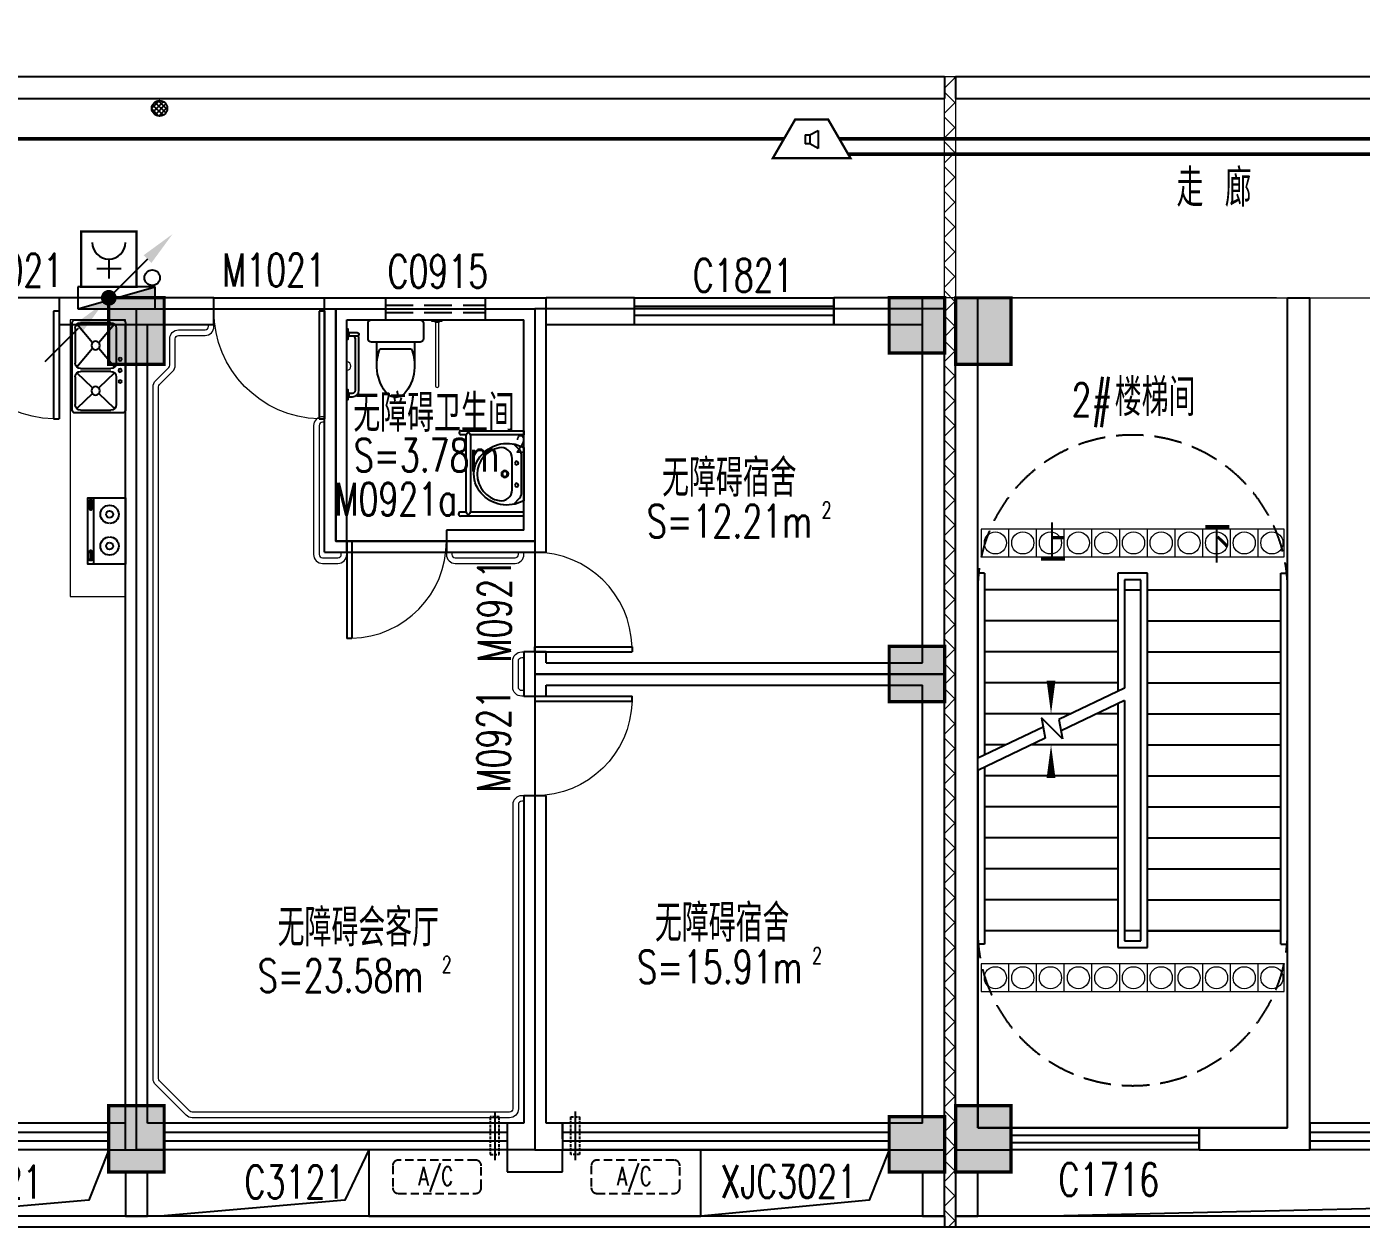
# Model space of a CAD drawing. Extents: x -9422388 to 15610651, y -1992469 to 953794.
# Drawn here: x -2736151 to -2724093, y -443348 to -432498 of the extents above; entities that cross this region are included whole.
import ezdxf
from ezdxf.enums import TextEntityAlignment as Align

# ---------------------------------------------------------------- set-up
doc = ezdxf.new("R2010")
doc.units = 0
doc.header["$LTSCALE"] = 1000
for name, pattern in [('( Hidden )', [0.375, 0.25, -0.125]), ('ACAD_ISO04W100', [30, 24, -3, 0, -3]), ('DASH', [0.35, 0.25, -0.1])]:
    doc.linetypes.add(name, pattern=pattern)
for name, color, linetype in [('0-厨卫家具', 253, 'Continuous'), ('A-ELEV-LIN-0.3', 30, 'Continuous'), ('A-ELEV-LIN-0.4', 40, 'Continuous'), ('A-FLOR-HVAC', 4, 'Continuous'), ('A-FLOR-OTHER1-ON', 253, 'Continuous'), ('A-FLOR-OTHER2-ON', 83, 'Continuous'), ('A-SECT-DOOR', 141, 'Continuous'), ('C-KZ', 2, 'Continuous'), ('C-Z-HATCH', 253, 'Continuous'), ('COLUMN', 9, 'Continuous'), ('DIM_SYMB', 3, 'Continuous'), ('EQUIP-消防', 3, 'Continuous'), ('EQUIP_消火栓', 7, 'Continuous'), ('LWIRE', 4, 'Continuous'), ('PUB_TEXT', 7, 'Continuous'), ('STAIR', 2, 'Continuous'), ('WALL', 9, 'Continuous'), ('WALL-PARAPET', 6, 'Continuous'), ('WINDOW', 4, 'Continuous'), ('WINDOW_TEXT', 7, 'Continuous'), ('WIRE-消防广播', 4, 'TG_BC'), ('厨具', 4, 'Continuous'), ('洁具', 253, 'Continuous')]:
    doc.layers.add(name, color=color, linetype=linetype)
doc.layers.add('0-面积', color=2, linetype='Continuous', plot=False)
doc.layers.add('建筑底图', color=8, linetype='Continuous', lineweight=5)
doc.styles.add('_TCH_DIM', font='SIMPLEX', dxfattribs={"bigfont": 'GBCBIG'})
doc.styles.add('_TCH_WINDOW', font='SIMPLEX', dxfattribs={"height": 3.5, "bigfont": 'GBCBIG'})
doc.styles.get("Standard").update_dxf_attribs({"font": 'gbenor.shx', "bigfont": 'gbcbig.shx'})
doc.styles.add('TG_LINETYPE', font='SIMPLEX', dxfattribs={"width": 0.8, "height": 3.5, "bigfont": 'HZTXT'})
doc.linetypes.add('TG_BC', pattern='A,2,-0.85,["BC",TG_LINETYPE,S=0.1,R=0,X=-0.65,Y=-0.15],0', length=2.85)

# ---------------------------------------------------------------- blocks, each defined once
blk = doc.blocks.new('$plan$00002777')
at = {"layer": '厨具', "color": 0}
for p, q in [((-300, -284), (300, -284)), ((-267, -307), (-267, -318)), ((-257, -316), (-257, -333)), ((-192, -316), (-257, -316)), ((-257, -333), (-192, -333)), ((-192, -333), (-192, -316)), ((-176, -308), (-176, -318)), ((192, -308), (192, -318)), ((208, -316), (273, -316)), ((208, -333), (208, -316)), ((273, -333), (208, -333)), ((273, -316), (273, -333)), ((284, -307), (284, -318))]:
    blk.add_line(p, q, dxfattribs=at)
blk.add_lwpolyline([(300, 0), (-300, 0), (-300, -340), (300, -340)], close=True, dxfattribs=at)
for points in [[(-176, -308, 0.259034), (-178, -304, 0.076276), (-189, -299, 0.036515), (-203, -297, 0.026615), (-221, -296, 0.026615), (-240, -297, 0.036515), (-254, -299, 0.076276), (-265, -304, 0.259034), (-267, -308, 0.078462), (-267, -309, 0.056762)], [(-176, -318, 0.259034), (-178, -315, 0.076276), (-189, -310, 0.036515), (-203, -307, 0.026615), (-221, -306, 0.026615), (-240, -307, 0.036515), (-254, -310, 0.076276), (-265, -315, 0.259034), (-267, -318, 0.259034), (-265, -322, 0.056762), (-257, -326, 0.036515)], [(-192, -327, 0.008736), (-189, -327, 0.076276), (-178, -322, 0.259034), (-176, -318, 0.259034)], [(192, -308, -0.259034), (194, -304, -0.076276), (205, -299, -0.036515), (219, -297, -0.026615), (238, -296, -0.026615), (257, -297, -0.036515), (270, -299, -0.076276), (282, -304, -0.259034), (284, -308, -0.078462), (283, -309, -0.056762)], [(192, -318, -0.259034), (194, -315, -0.076276), (205, -310, -0.036515), (219, -307, -0.026615), (238, -306, -0.026615), (257, -307, -0.036515), (270, -310, -0.076276), (282, -315, -0.259034), (284, -318, -0.259034), (282, -322, -0.056762), (273, -326, -0.036515)], [(208, -327, -0.008736), (205, -327, -0.076276), (194, -322, -0.259034), (192, -318, -0.259034)]]:
    blk.add_lwpolyline(points, format="xyb", dxfattribs=at)
for centre, radius, start, end in [((-135, -143), 82.5, 0.964, 0), ((-135, -143), 31.6, 0.6532, 0), ((151, -143), 82.5, 180, 179.036), ((151, -143), 31.6, 180, 179.3468)]:
    blk.add_arc(centre, radius, start, end, dxfattribs=at)
blk = doc.blocks.new('$plan$00002763')
at = {"layer": '洁具', "color": 0}
for p, q in [((-381, -98), (-246, -241)), ((-345, -82), (-95, -82)), ((-59, -98), (-194, -241)), ((-6, -98), (161, -241)), ((30, -82), (345, -82)), ((381, -98), (214, -241)), ((-395, -405), (-395, -132)), ((-45, -132), (-45, -405)), ((-20, -405), (-20, -132)), ((395, -132), (395, -405)), ((-246, -297), (-381, -440)), ((-194, -297), (-59, -440)), ((161, -297), (-6, -440)), ((214, -297), (381, -440)), ((-95, -455), (-345, -455)), ((345, -455), (30, -455))]:
    blk.add_line(p, q, dxfattribs=at)
blk.add_lwpolyline([(-420, -25), (-420, -455, 0.200464), (-413, -473, 0.197353), (-395, -480), (395, -480, 0.19737), (413, -473, 0.200447), (420, -455), (420, -25, 0.200464), (413, -7, 0.197353), (395, 0), (-395, 0, 0.19737), (-413, -7, 0.200447), (-420, -25)], format="xyb", close=True, dxfattribs=at)
for centre, major_axis, start_param, end_param in [((-345, -132), (-50, 0), -1.570796, 0), ((-136, -48), (-14.2, 0), 3.141593, 9.424778), ((-95, -132), (-50, 0), 3.141593, 4.712389), ((-36, -48), (-15.1, 0), 3.141593, 9.424778), ((30, -132), (-50, 0), -1.570796, 0), ((64, -48), (-14.2, 0), 3.141593, 9.424778), ((345, -132), (-50, 0), 3.141593, 4.712389), ((-220, -269), (-38.6, 0), 3.141593, 9.424778), ((188, -269), (-38.6, 0), 3.141593, 9.424778), ((-345, -405), (50, 0), 3.141593, 4.712389), ((-95, -405), (50, 0), 4.712389, 6.283185), ((30, -405), (50, 0), 3.141593, 4.712389), ((345, -405), (50, 0), 4.712389, 6.283185)]:
    blk.add_ellipse(centre, major_axis=major_axis, ratio=0.9938, start_param=start_param, end_param=end_param, dxfattribs=at)
blk = doc.blocks.new('KTWJ1')
at = {"layer": 'A-FLOR-HVAC', "color": 0, "linetype": '( Hidden )', "ltscale": 0.3}
blk.add_lwpolyline([(152982, -14209, 0.414214), (153032, -14259), (153732, -14259, 0.414214), (153782, -14209), (153782, -14009, 0.414214), (153732, -13959), (153032, -13959, 0.414214), (152982, -14009)], format="xyb", close=True, dxfattribs=at)
at = {"layer": 'A-FLOR-HVAC', "color": 0, "style": '_TCH_WINDOW', "width": 0.705882}
blk.add_text('A/C', height=170, dxfattribs=at).set_placement((153214, -14188))
blk = doc.blocks.new('KTB')
at = {"layer": 'A-SECT-DOOR', "color": 0}
blk.add_lwpolyline([(1040319, -403775), (1039069, -403775), (1039069, -404375), (1042069, -404375), (1042069, -403775), (1040819, -403775)], dxfattribs=at)
at = {"layer": 'A-FLOR-HVAC', "color": 8}
for p in [(886302, -389909), (888096, -389909)]:
    blk.add_blockref('KTWJ1', p, dxfattribs=at)
blk = doc.blocks.new('宿舍楼柱网1')
at = {"layer": 'C-Z-HATCH'}
h = blk.add_hatch(color=0, dxfattribs=at)
h.dxf.hatch_style = 1
h.paths.add_polyline_path([(631658, 145126), (632158, 145126), (632158, 144526), (631658, 144526)])
h = blk.add_hatch(color=0, dxfattribs=at)
h.dxf.hatch_style = 1
h.paths.add_polyline_path([(631658, 137826), (632158, 137826), (632158, 137226), (631658, 137226)])
at = {"layer": 'C-KZ', "color": 0, "const_width": 30}
for points in [[(631658, 145126), (632158, 145126), (632158, 144526), (631658, 144526)], [(631658, 137826), (632158, 137826), (632158, 137226), (631658, 137226)]]:
    blk.add_lwpolyline(points, close=True, dxfattribs=at)
blk = doc.blocks.new('_E6')
at = {"color": 0}
for points in [[(-240, 0), (-270, -79, 0.356844), (-103, -430, 0.224698), (111, -425, 0.348046), (270, -79), (240, 0)], [(-239, -224, -0.469287), (-141, -105), (141, -105, -0.469287), (239, -224, -0.830802)]]:
    blk.add_lwpolyline(points, format="xyb", close=True, dxfattribs=at)
blk.add_lwpolyline([(-271, -91), (-213, -36, -0.190674), (-179, -23), (181, -23, -0.200906), (217, -37), (274, -95)], format="xyb", dxfattribs=at)
for centre, radius in [((-99, -65), 16.3), ((101, -65), 16.3), ((2, -172), 31.6), ((2, -172), 23)]:
    blk.add_circle(centre, radius, dxfattribs=at)
at = {"color": 0, "width": 0.8, "flags": 9}
for tag in ['XSIZE', 'YSIZE']:
    blk.add_attdef(tag, (0, 0), '', height=0.5, dxfattribs=at)
blk = doc.blocks.new('A$C53926EF1')
at = {"layer": '0-厨卫家具', "color": 0, "linetype": 'ByBlock'}
for p, q in [((439, 110), (439, 390)), ((499, 420), (499, 80))]:
    blk.add_line(p, q, dxfattribs=at)
blk.add_lwpolyline([(49, 342, 0.537872), (49, 158, 0.149947), (269, 80), (499, 80), (499, 30, 0.414214), (529, 0), (669, 0, 0.414214), (699, 30), (699, 470, 0.414214), (669, 500), (529, 500, 0.414214), (499, 470), (499, 420), (269, 420, 0.149947)], format="xyb", close=True, dxfattribs=at)
for centre, start, end in [((286, 23), 67.4505, 91.4725), ((286, 477), 268.6339, 292.5495)]:
    blk.add_arc(centre, 398, start, end, dxfattribs=at)
blk = doc.blocks.new('$plan$00001624')
at = {"color": 0}
for p, q in [((646, -13), (661, -28)), ((701, -28), (716, -13))]:
    blk.add_line(p, q, dxfattribs=at)
for points in [[(60, 0), (60, -13), (-60, -13), (-60, 0)], [(744, 0), (744, -13), (624, -13), (624, 0)]]:
    blk.add_lwpolyline(points, close=True, dxfattribs=at)
blk.add_lwpolyline([(-38, -13), (-23, -28), (17, -28), (33, -13)], dxfattribs=at)
for points in [[(-23, -28), (-23, -66, 0.414213), (49, -137), (632, -137, 0.119966), (665, -129)], [(17, -28), (17, -66, 0.414211), (49, -97), (632, -97, 0.298815), (661, -78)]]:
    blk.add_lwpolyline(points, format="xyb", dxfattribs=at)
blk.add_lwpolyline([(681, -137), (681, -137, -0.414214), (661, -117), (661, -28), (701, -28), (701, -117, -0.414214)], format="xyb", close=True, dxfattribs=at)
blk = doc.blocks.new('A$C0CF77FE4')
at = {"layer": 'A-FLOR-OTHER2-ON', "color": 0, "linetype": 'ACAD_ISO04W100', "ltscale": 5}
blk.add_line((40, 440), (40, 0), dxfattribs=at)
at = {"layer": 'A-FLOR-OTHER2-ON', "color": 0, "linetype": 'DASH', "ltscale": 0.1}
blk.add_lwpolyline([(0, 390), (80, 390), (80, 50), (0, 50)], close=True, dxfattribs=at)
blk = doc.blocks.new('$DorLib2D$00000001')
at = {"color": 0}
for p, q in [((0.45, 0.975), (0.5, 0.975)), ((0.45, 0), (0.45, 0.975)), ((0.5, 0), (0.5, 0.975)), ((0.5, 0), (0.45, 0))]:
    blk.add_line(p, q, dxfattribs=at)
at = {"color": 0, "lineweight": 13}
blk.add_arc((0.475, 0), 0.975, 91.4693, 180, dxfattribs=at)
blk = doc.blocks.new('$TCHSYS$WIN2D')
at = {"color": 0}
for p, q in [((-0.5, 0.5), (0.5, 0.5)), ((-0.5, 0.5), (-0.5, -0.5)), ((0.5, 0.5), (0.5, -0.5)), ((0.5, 0.1667), (-0.5, 0.1667)), ((0.5, -0.1667), (-0.5, -0.1667)), ((-0.5, -0.5), (0.5, -0.5))]:
    blk.add_line(p, q, dxfattribs=at)
blk = doc.blocks.new('$WINLIB2D$00000001')
at = {"color": 0}
for points in [[(-0.5, 0.5), (-0.5, -0.5)], [(-0.5, 0.5), (0.5, 0.5)], [(0.5, -0.5), (0.5, 0.5)], [(0.5, 0.1667), (-0.5, 0.1667)], [(0.5, -0.1667), (-0.5, -0.1667)], [(-0.5, -0.5), (0.5, -0.5)]]:
    blk.add_lwpolyline(points, dxfattribs=at)
blk = doc.blocks.new('3333')
h = blk.add_hatch()
h.set_pattern_fill('ANSI37', color=8, scale=100)
h.set_pattern_definition([(45, (1177636.5, 0), (-112.2532, 112.2532), []), (135, (1177636.5, 0), (-112.2532, -112.2532), [])])
h.paths.add_polyline_path([(1799130.2, -394074.7), (1799230.2, -394074.7), (1799230.2, -404474.7), (1799130.2, -404474.7)])
at = {"layer": 'A-ELEV-LIN-0.4'}
h = blk.add_hatch(dxfattribs=at)
h.set_pattern_fill('ANSI37', color=8, scale=20)
h.set_pattern_definition([(45, (737730.902, -10358), (-22.4506403, 22.4506403), []), (135, (737730.902, -10358), (-22.4506403, -22.4506403), [])])
edge = h.paths.add_edge_path()
edge.add_arc((1792038.4, -394362.6), 70, 0, 360)
at = {"layer": 'C-Z-HATCH'}
h = blk.add_hatch(color=8, dxfattribs=at)
h.dxf.hatch_style = 1
h.paths.add_polyline_path([(1791580.2, -396074.7), (1792080.2, -396074.7), (1792080.2, -396674.7), (1791580.2, -396674.7)])
h = blk.add_hatch(color=8, dxfattribs=at)
h.dxf.hatch_style = 1
h.paths.add_polyline_path([(1798630.2, -396074.7), (1799130.2, -396074.7), (1799130.2, -396574.7), (1798630.2, -396574.7)])
h = blk.add_hatch(color=8, dxfattribs=at)
h.dxf.hatch_style = 1
h.paths.add_polyline_path([(1798630.2, -399224.7), (1799130.2, -399224.7), (1799130.2, -399724.7), (1798630.2, -399724.7)])
h = blk.add_hatch(color=8, dxfattribs=at)
h.dxf.hatch_style = 1
h.paths.add_polyline_path([(1791580.2, -403374.7), (1792080.2, -403374.7), (1792080.2, -403974.7), (1791580.2, -403974.7)])
h = blk.add_hatch(color=8, dxfattribs=at)
h.dxf.hatch_style = 1
h.paths.add_polyline_path([(1798630.2, -403474.7), (1799130.2, -403474.7), (1799130.2, -403974.7), (1798630.2, -403974.7)])
at = {"color": 8}
for p, q in [((1794530.5, -396297), (1794518.4, -396285)), ((1794574.5, -396285), (1794562.5, -396297))]:
    blk.add_line(p, q, dxfattribs=at)
for points in [[(1799130.2, -394074.7), (1799230.2, -394074.7), (1799230.2, -404474.7), (1799130.2, -404474.7)], [(1791730.2, -396274.7), (1791230.2, -396274.7), (1791230.2, -398774.7), (1791730.2, -398774.7)], [(1794496.4, -396274.7), (1794496.4, -396285), (1794592.4, -396285), (1794592.4, -396274.7)]]:
    blk.add_lwpolyline(points, close=True, dxfattribs=at)
for points in [[(1802130.2, -396074.7), (1776730.2, -396074.7)], [(1799230.2, -396074.7), (1804830.2, -396074.7)]]:
    blk.add_lwpolyline(points, dxfattribs=at)
for points in [[(1795330.2, -400624.7), (1795310.2, -400624.7, 0.4142136), (1795280.2, -400654.7), (1795280.2, -403404.7, -0.4142136), (1795200.2, -403484.7), (1792334, -403484.7, -0.1989124), (1792277.5, -403461.3), (1792003.6, -403187.5, -0.1989124), (1791980.2, -403130.9), (1791980.2, -396878.6, -0.1989124), (1792003.6, -396822), (1792121.4, -396704.2, 0.1989124), (1792130.2, -396683), (1792130.2, -396444.7, -0.4142136), (1792210.2, -396364.7), (1792450.2, -396364.7, 0.4142136), (1792480.2, -396334.7), (1792480.2, -396314.7)], [(1795330.2, -400574.7), (1795310.2, -400574.7, 0.4142136), (1795230.2, -400654.7), (1795230.2, -403404.7, -0.4142136), (1795200.2, -403434.7), (1792334, -403434.7, -0.1989124), (1792312.8, -403426), (1792039, -403152.1, -0.1989124), (1792030.2, -403130.9), (1792030.2, -396878.6, -0.1989124), (1792039, -396857.4), (1792156.8, -396739.6, 0.1989124), (1792180.2, -396683), (1792180.2, -396444.7, -0.4142136), (1792210.2, -396414.7), (1792450.2, -396414.7, 0.4142136), (1792530.2, -396334.7), (1792530.2, -396314.7)], [(1793530.2, -397149.7), (1793510.2, -397149.7, 0.4142136), (1793430.2, -397229.7), (1793430.2, -398394.7, 0.4142136), (1793510.2, -398474.7), (1793650.2, -398474.7, 0.4142136), (1793730.2, -398394.7), (1793730.2, -398374.7)], [(1793530.2, -397199.7), (1793510.2, -397199.7, 0.4142136), (1793480.2, -397229.7), (1793480.2, -398394.7, 0.4142136), (1793510.2, -398424.7), (1793650.2, -398424.7, 0.4142136), (1793680.2, -398394.7), (1793680.2, -398374.7)], [(1794630.2, -398374.7), (1794630.2, -398394.7, 0.4142136), (1794710.2, -398474.7), (1795250.2, -398474.7, 0.4142136), (1795330.2, -398394.7), (1795330.2, -398374.7)], [(1794680.2, -398374.7), (1794680.2, -398394.7, 0.4142136), (1794710.2, -398424.7), (1795250.2, -398424.7, 0.4142136), (1795280.2, -398394.7), (1795280.2, -398374.7)], [(1795330.2, -399674.7), (1795310.2, -399674.7, -0.4142136), (1795230.2, -399594.7), (1795230.2, -399354.7, -0.4142136), (1795310.2, -399274.7), (1795330.2, -399274.7)], [(1795330.2, -399624.7), (1795310.2, -399624.7, -0.4142136), (1795280.2, -399594.7), (1795280.2, -399354.7, -0.4142136), (1795310.2, -399324.7), (1795330.2, -399324.7)]]:
    blk.add_lwpolyline(points, format="xyb", dxfattribs=at)
blk.add_lwpolyline([(1794546.5, -396884.6), (1794546.5, -396884.6, 0.414214), (1794562.5, -396868.6), (1794562.5, -396297), (1794530.5, -396297), (1794530.5, -396868.6, 0.414214)], format="xyb", close=True, dxfattribs=at)
at = {"color": 8, "linetype": 'Continuous', "flags": 128}
for points in [[(1802197.7, -398414.7), (1802197.7, -398164.7), (1799462.7, -398164.7), (1799462.7, -398414.7)], [(1802197.7, -402344.7), (1802197.7, -402094.7), (1799462.7, -402094.7), (1799462.7, -402344.7)]]:
    blk.add_lwpolyline(points, close=True, dxfattribs=at)
for points in [[(1799712.7, -398414.7), (1799712.7, -398164.7)], [(1799962.7, -398414.7), (1799962.7, -398164.7)], [(1800212.7, -398414.7), (1800212.7, -398164.7)], [(1800462.7, -398414.7), (1800462.7, -398164.7)], [(1800712.7, -398414.7), (1800712.7, -398164.7)], [(1800962.7, -398414.7), (1800962.7, -398164.7)], [(1801212.7, -398414.7), (1801212.7, -398164.7)], [(1801462.7, -398414.7), (1801462.7, -398164.7)], [(1801712.7, -398414.7), (1801712.7, -398164.7)], [(1801962.7, -398414.7), (1801962.7, -398164.7)], [(1799712.7, -402344.7), (1799712.7, -402094.7)], [(1799962.7, -402344.7), (1799962.7, -402094.7)], [(1800212.7, -402344.7), (1800212.7, -402094.7)], [(1800462.7, -402344.7), (1800462.7, -402094.7)], [(1800712.7, -402344.7), (1800712.7, -402094.7)], [(1800962.7, -402344.7), (1800962.7, -402094.7)], [(1801212.7, -402344.7), (1801212.7, -402094.7)], [(1801462.7, -402344.7), (1801462.7, -402094.7)], [(1801712.7, -402344.7), (1801712.7, -402094.7)], [(1801962.7, -402344.7), (1801962.7, -402094.7)]]:
    blk.add_lwpolyline(points, dxfattribs=at)
at = {"color": 8, "linetype": 'Continuous'}
for centre in [(1799590.2, -398289.7), (1799837.7, -398289.7), (1800087.7, -398289.7), (1800340.2, -398289.7), (1800587.7, -398289.7), (1800837.7, -398289.7), (1801087.7, -398289.7), (1801340.2, -398289.7), (1801587.7, -398289.7), (1801837.7, -398289.7), (1802087.7, -398289.7), (1799590.2, -402219.7), (1799837.7, -402219.7), (1800087.7, -402219.7), (1800340.2, -402219.7), (1800587.7, -402219.7), (1800837.7, -402219.7), (1801087.7, -402219.7), (1801340.2, -402219.7), (1801587.7, -402219.7), (1801837.7, -402219.7), (1802087.7, -402219.7)]:
    blk.add_circle(centre, 100, dxfattribs=at)
blk.add_arc((1793730.2, -396692.1), 37.7, 270, 90, dxfattribs=at)
at = {"layer": '0-厨卫家具', "color": 8, "linetype": 'ByBlock'}
for p, q in [((1794808.7, -398010.8), (1794756.6, -398010.8)), ((1795330.2, -398010.8), (1794846.8, -398010.8)), ((1795330.2, -398046.8), (1794756.6, -398046.8))]:
    blk.add_line(p, q, dxfattribs=at)
at = {"layer": '0-厨卫家具', "color": 8, "linetype": 'ByBlock', "elevation": 0}
for points in [[(1794764.2, -397275.6), (1795330.2, -397275.6), (1795330.2, -397313.7), (1794846.8, -397313.7)], [(1794808.7, -397313.7), (1794764.2, -397313.7)], [(1794808.7, -397331.5), (1794808.7, -397313.7)]]:
    blk.add_lwpolyline(points, dxfattribs=at)
at = {"layer": '0-厨卫家具', "color": 8, "linetype": 'ByBlock'}
for points in [[(1794808.7, -398010.9), (1794808.7, -397331.5)], [(1794846.8, -397313.7), (1794846.8, -398010.8)]]:
    blk.add_lwpolyline(points, dxfattribs=at)
for centre, radius, start, end in [((1794764.2, -397294.6, 0), 19, 90.00002, 270.00002), ((1794827.8, -397313.7, 0), 19, 0.00002, 180.00002), ((1794756.6, -398028.8), 18, 90.00002, 270.00002), ((1794827.8, -398010.8), 19, 179.99998, 359.99998)]:
    blk.add_arc(centre, radius, start, end, dxfattribs=at)
at = {"layer": '0-面积', "color": 8}
for points in [[(1795430.2, -398274.7), (1795430.2, -398824.7), (1795430.2, -403774.7), (1791830.2, -403774.7), (1791830.2, -396174.7), (1793630.2, -396174.7), (1793630.2, -398274.7)], [(1793630.2, -396174.7), (1795430.2, -396174.7), (1795430.2, -398274.7), (1793630.2, -398274.7)], [(1795430.2, -399474.7), (1799130.2, -399474.7), (1799130.2, -396174.7), (1795430.2, -396174.7)], [(1795430.2, -403774.7), (1799130.2, -403774.7), (1799130.2, -399474.7), (1795430.2, -399474.7)]]:
    blk.add_lwpolyline(points, close=True, dxfattribs=at)
at = {"layer": 'A-ELEV-LIN-0.3', "color": 8}
for points in [[(1805200.1, -378228), (1805200.1, -378228, -0.4142136), (1805421.4, -377263.1), (1812369.5, -372908.3, -0.4142136), (1814437.1, -373382.6), (1827707.3, -394555, -0.2728148), (1827748.7, -396077.9), (1823530, -403701.1, -0.2728148), (1822217.5, -404474.7), (1756630.2, -404474.7, -0.4142134), (1755030.2, -402874.7), (1755030.2, -394774.7, -0.4142137), (1755730.2, -394074.7), (1755730.2, -394074.7)], [(1805284.8, -378174.9), (1805284.8, -378174.9, -0.4142136), (1805474.5, -377347.8), (1812422.6, -372993, -0.4142136), (1814352.3, -373435.7), (1827622.6, -394608.1, -0.2728148), (1827661.2, -396029.5), (1823442.5, -403652.6, -0.2728148), (1822217.5, -404374.7), (1799230.2, -404374.7)], [(1799130.2, -404374.7), (1756630.2, -404374.7, -0.4142134), (1755130.2, -402874.7), (1755130.2, -394774.7, -0.4142137), (1755730.2, -394174.7), (1755730.2, -394174.7)]]:
    blk.add_lwpolyline(points, format="xyb", dxfattribs=at)
for points in [[(1791730.2, -404374.7), (1791930.2, -404374.7), (1791930.2, -403974.7), (1791730.2, -403974.7)], [(1798930.2, -404374.7), (1799130.2, -404374.7), (1799130.2, -403974.7), (1798930.2, -403974.7)], [(1799230.2, -404374.7), (1799430.2, -404374.7), (1799430.2, -403974.7), (1799230.2, -403974.7)]]:
    blk.add_lwpolyline(points, close=True, dxfattribs=at)
for points in [[(1799130.2, -404374.7), (1799130.2, -404474.7)], [(1799230.2, -404374.7), (1799230.2, -404474.7)]]:
    blk.add_lwpolyline(points, dxfattribs=at)
at = {"layer": 'A-ELEV-LIN-0.4', "color": 8}
for points in [[(1791580.2, -403774.7), (1791399, -404229.5), (1789730.2, -404374.7)], [(1793930.2, -403774.7), (1793712.7, -404229.5), (1792043.9, -404374.7)], [(1798630.2, -403774.7), (1798449, -404229.5), (1796930.2, -404374.7)], [(1807080.2, -403774.7), (1806313, -404229.5), (1800080.2, -404374.7)]]:
    blk.add_lwpolyline(points, dxfattribs=at)
for centre in [(1792038.4, -394362.6), (1791972.4, -395893.3)]:
    blk.add_circle(centre, 70, dxfattribs=at)
at = {"layer": 'A-FLOR-OTHER1-ON', "color": 8, "linetype": 'DASH'}
for centre, start, end in [((1800830.2, -398714.7), 0, 180.00002), ((1800830.2, -401794.7), 179.99986, 0)]:
    blk.add_arc(centre, 1400, start, end, dxfattribs=at)
at = {"layer": 'C-KZ', "color": 8, "const_width": 30}
for points in [[(1791580.2, -396074.7), (1792080.2, -396074.7), (1792080.2, -396674.7), (1791580.2, -396674.7)], [(1798630.2, -396074.7), (1799130.2, -396074.7), (1799130.2, -396574.7), (1798630.2, -396574.7)], [(1798630.2, -399224.7), (1799130.2, -399224.7), (1799130.2, -399724.7), (1798630.2, -399724.7)], [(1791580.2, -403374.7), (1792080.2, -403374.7), (1792080.2, -403974.7), (1791580.2, -403974.7)], [(1798630.2, -403474.7), (1799130.2, -403474.7), (1799130.2, -403974.7), (1798630.2, -403974.7)]]:
    blk.add_lwpolyline(points, close=True, dxfattribs=at)
at = {"layer": 'COLUMN', "color": 8}
for p, q in [((1795180.2, -403774.7), (1795180.2, -403974.7)), ((1795680.2, -403974.7), (1795680.2, -403774.7)), ((1795180.2, -403974.7), (1795680.2, -403974.7))]:
    blk.add_line(p, q, dxfattribs=at)
at = {"layer": 'DIM_SYMB', "color": 8}
for points in [[(1800092.7, -398574.7, 0, 0, 0), (1800092.7, -399834.7, 0, 80, 0), (1800092.7, -399534.7, 0, 0, 0)], [(1801567.7, -398574.7, 0, 0, 0), (1801567.7, -402684.7, 0, 0, 0), (1800092.7, -402684.7, 0, 0, 0), (1800092.7, -400114.7, 0, 80, 0), (1800092.7, -400414.7, 0, 0, 0)]]:
    blk.add_lwpolyline(points, format="xyseb", dxfattribs=at)
at = {"layer": 'STAIR', "color": 8}
for p, q in [((1799430.2, -398564.7), (1799430.2, -400234.9)), ((1799490.2, -398564.7), (1799430.2, -398564.7)), ((1799490.2, -398564.7), (1799490.2, -400206.3)), ((1800965.2, -398564.7), (1800695.2, -398564.7)), ((1800695.2, -398564.7), (1800695.2, -399632.4)), ((1800965.2, -401944.7), (1800965.2, -398564.7)), ((1802170.2, -401914.7), (1802170.2, -398564.7)), ((1802170.2, -398564.7), (1802230.2, -398564.7)), ((1802230.2, -401914.7), (1802230.2, -398564.7)), ((1799430.2, -398714.7), (1799430.2, -400234.9)), ((1800695.2, -398714.7), (1799490.2, -398714.7)), ((1800905.2, -398624.7), (1800755.2, -398624.7)), ((1800755.2, -398624.7), (1800755.2, -399603.8)), ((1800755.2, -398714.7), (1800755.2, -399603.8)), ((1800755.2, -398714.7), (1800905.2, -398714.7)), ((1800905.2, -401884.7), (1800905.2, -398624.7)), ((1800905.2, -401794.7), (1800905.2, -398714.7)), ((1800965.2, -398714.7), (1802170.2, -398714.7)), ((1802230.2, -401794.7), (1802230.2, -398714.7)), ((1800695.2, -398994.7), (1799490.2, -398994.7)), ((1800965.2, -398994.7), (1802170.2, -398994.7)), ((1800695.2, -399274.7), (1799490.2, -399274.7)), ((1800965.2, -399274.7), (1802170.2, -399274.7)), ((1800695.2, -399554.7), (1799490.2, -399554.7)), ((1800965.2, -399554.7), (1802170.2, -399554.7)), ((1800755.2, -399603.8), (1800164.4, -399885.2)), ((1800755.2, -399714.6), (1800183.2, -399987)), ((1800695.2, -399743.1), (1800695.2, -401944.7)), ((1800755.2, -399714.6), (1800755.2, -401794.7)), ((1800755.2, -399714.6), (1800755.2, -401884.7)), ((1800270.3, -399834.7), (1799490.2, -399834.7)), ((1800196.8, -400060.7), (1800005.1, -399872)), ((1800005.1, -399872), (1800039, -400055.7)), ((1800164.4, -399885.2), (1800196.8, -400060.7)), ((1800695.2, -399834.7), (1800502.9, -399834.7)), ((1800965.2, -399834.7), (1802170.2, -399834.7)), ((1800020.2, -399953.9), (1799430.2, -400234.9)), ((1800039, -400055.7), (1799430.2, -400345.7)), ((1799682.5, -400114.7), (1799490.2, -400114.7)), ((1800695.2, -400114.7), (1799915, -400114.7)), ((1800965.2, -400114.7), (1802170.2, -400114.7)), ((1799430.2, -400345.7), (1799430.2, -401794.7)), ((1799430.2, -400345.7), (1799430.2, -401914.7)), ((1799490.2, -400317.1), (1799490.2, -401914.7)), ((1800695.2, -400394.7), (1799490.2, -400394.7)), ((1800965.2, -400394.7), (1802170.2, -400394.7)), ((1800695.2, -400674.7), (1799490.2, -400674.7)), ((1800965.2, -400674.7), (1802170.2, -400674.7)), ((1800695.2, -400954.7), (1799490.2, -400954.7)), ((1800965.2, -400954.7), (1802170.2, -400954.7)), ((1800695.2, -401234.7), (1799490.2, -401234.7)), ((1800965.2, -401234.7), (1802170.2, -401234.7)), ((1800695.2, -401514.7), (1799490.2, -401514.7)), ((1800965.2, -401514.7), (1802170.2, -401514.7)), ((1799430.2, -401794.7), (1799430.2, -401914.7)), ((1800695.2, -401794.7), (1799490.2, -401794.7)), ((1800695.2, -401794.7), (1799490.2, -401794.7)), ((1800905.2, -401794.7), (1800755.2, -401794.7)), ((1800965.2, -401794.7), (1802170.2, -401794.7)), ((1802170.2, -401794.7), (1800965.2, -401794.7)), ((1802230.2, -401914.7), (1802230.2, -401794.7)), ((1799490.2, -401914.7), (1799430.2, -401914.7)), ((1799430.2, -401914.7), (1799430.2, -403574.7)), ((1800695.2, -401944.7), (1800965.2, -401944.7)), ((1800755.2, -401884.7), (1800905.2, -401884.7)), ((1802170.2, -401914.7), (1802230.2, -401914.7)), ((1802230.2, -403574.7), (1802230.2, -401914.7)), ((1799430.2, -403574.7), (1802230.2, -403574.7))]:
    blk.add_line(p, q, dxfattribs=at)
at = {"layer": 'WALL', "color": 8}
for p, q in [((1791830.2, -396074.7), (1791130.2, -396074.7)), ((1791130.2, -396074.7), (1791130.2, -396314.7)), ((1792530.2, -396074.7), (1791830.2, -396074.7)), ((1792530.2, -396314.7), (1792530.2, -396074.7)), ((1793530.2, -398374.7), (1793530.2, -396074.7)), ((1793530.2, -396314.7), (1793530.2, -396074.7)), ((1793530.2, -396074.7), (1795530.2, -396074.7)), ((1795530.2, -398274.7), (1795530.2, -396074.7)), ((1796330.2, -396074.7), (1795530.2, -396074.7)), ((1796330.2, -396314.7), (1796330.2, -396074.7)), ((1798930.2, -396074.7), (1798130.2, -396074.7)), ((1798130.2, -396074.7), (1798130.2, -396314.7)), ((1798930.2, -399374.7), (1798930.2, -396074.7)), ((1798930.2, -396074.7), (1799130.2, -396074.7)), ((1799130.2, -399474.7), (1799130.2, -396074.7)), ((1799230.2, -403774.7), (1799230.2, -396074.7)), ((1799230.2, -396074.7), (1799430.2, -396074.7)), ((1799430.2, -403574.7), (1799430.2, -396074.7)), ((1802230.2, -403574.7), (1802230.2, -396074.7)), ((1802230.2, -396074.7), (1802430.2, -396074.7)), ((1802430.2, -403534.7), (1802430.2, -396074.7)), ((1791130.2, -396314.7), (1791830.2, -396314.7)), ((1791730.2, -403774.7), (1791730.2, -396314.7)), ((1791830.2, -396314.7), (1792530.2, -396314.7)), ((1791930.2, -403534.7), (1791930.2, -396314.7)), ((1793730.2, -398174.7), (1793730.2, -396274.7)), ((1793730.2, -396274.7), (1795330.2, -396274.7)), ((1795330.2, -398174.7), (1795330.2, -396274.7)), ((1795530.2, -396314.7), (1796330.2, -396314.7)), ((1798130.2, -396314.7), (1798930.2, -396314.7)), ((1793730.2, -398374.7), (1793730.2, -398174.7)), ((1795330.2, -398174.7), (1794630.2, -398174.7)), ((1794630.2, -398174.7), (1794630.2, -398374.7)), ((1793530.2, -398374.7), (1793730.2, -398374.7)), ((1794630.2, -398374.7), (1795330.2, -398374.7)), ((1795330.2, -398374.7), (1795530.2, -398374.7)), ((1795530.2, -398374.7), (1795530.2, -398274.7)), ((1795530.2, -399274.7), (1795330.2, -399274.7)), ((1795330.2, -399274.7), (1795330.2, -399474.7)), ((1795530.2, -399374.7), (1795530.2, -399274.7)), ((1795530.2, -399374.7), (1798930.2, -399374.7)), ((1795330.2, -399474.7), (1795330.2, -399674.7)), ((1795530.2, -399574.7), (1798930.2, -399574.7)), ((1795530.2, -399674.7), (1795530.2, -399574.7)), ((1798930.2, -403534.7), (1798930.2, -399574.7)), ((1799130.2, -403774.7), (1799130.2, -399474.7)), ((1795330.2, -399674.7), (1795530.2, -399674.7)), ((1795530.2, -400574.7), (1795330.2, -400574.7)), ((1795330.2, -400574.7), (1795330.2, -403534.7)), ((1795530.2, -403534.7), (1795530.2, -400574.7)), ((1791730.2, -403534.7), (1791580.2, -403534.7)), ((1791580.2, -403534.7), (1791580.2, -403774.7)), ((1792080.2, -403534.7), (1791930.2, -403534.7)), ((1792080.2, -403774.7), (1792080.2, -403534.7)), ((1795330.2, -403534.7), (1795180.2, -403534.7)), ((1795180.2, -403534.7), (1795180.2, -403674.7)), ((1795680.2, -403534.7), (1795530.2, -403534.7)), ((1795680.2, -403674.7), (1795680.2, -403534.7)), ((1798930.2, -403534.7), (1798630.2, -403534.7)), ((1798630.2, -403534.7), (1798630.2, -403774.7)), ((1802430.2, -403774.7), (1802430.2, -403534.7)), ((1799730.2, -403574.7), (1799430.2, -403574.7)), ((1799730.2, -403774.7), (1799730.2, -403574.7)), ((1802230.2, -403574.7), (1801430.2, -403574.7)), ((1801430.2, -403574.7), (1801430.2, -403774.7)), ((1791580.2, -403774.7), (1791730.2, -403774.7)), ((1791730.2, -403774.7), (1792080.2, -403774.7)), ((1798630.2, -403774.7), (1799130.2, -403774.7)), ((1799230.2, -403774.7), (1799730.2, -403774.7)), ((1801430.2, -403774.7), (1802330.2, -403774.7)), ((1802330.2, -403774.7), (1802430.2, -403774.7))]:
    blk.add_line(p, q, dxfattribs=at)
at = {"layer": 'WALL-PARAPET', "color": 8}
for p, q in [((1755730.2, -394074.7), (1799130.2, -394074.7)), ((1799130.2, -394074.7), (1799130.2, -394274.7)), ((1799230.2, -394074.7), (1812602.6, -394074.7)), ((1799230.2, -394074.7), (1799230.2, -394274.7)), ((1755930.2, -394274.7), (1799130.2, -394274.7)), ((1799230.2, -394274.7), (1812602.6, -394274.7))]:
    blk.add_line(p, q, dxfattribs=at)
at = {"layer": 'WINDOW', "color": 8}
for p, q in [((1791130.2, -396074.7), (1790130.2, -396074.7)), ((1792530.2, -396074.7), (1793530.2, -396074.7)), ((1793730.2, -398374.7), (1794630.2, -398374.7))]:
    blk.add_line(p, q, dxfattribs=at)
at = {"layer": 'WINDOW', "color": 8, "linetype": 'DASH'}
for p, q in [((1794080.2, -396074.7, 900), (1794080.2, -396274.7, 900)), ((1794080.2, -396074.7, 900), (1794080.2, -396274.7, 900)), ((1794980.2, -396074.7, 900), (1794980.2, -396274.7, 900)), ((1794980.2, -396074.7, 900), (1794980.2, -396274.7, 900)), ((1794080.2, -396141.4, 900), (1794980.2, -396141.4, 900)), ((1794080.2, -396141.4, 900), (1794980.2, -396141.4, 900)), ((1794080.2, -396208.1, 900), (1794980.2, -396208.1, 900)), ((1794080.2, -396208.1, 900), (1794980.2, -396208.1, 900))]:
    blk.add_line(p, q, dxfattribs=at)
at = {"color": 8}
blk.add_blockref('宿舍楼柱网1', (1167572.3, -541201.1), dxfattribs=at)
at = {"layer": '0-厨卫家具', "color": 8, "linetype": 'ByBlock', "xscale": -1}
for name, p, rotation in [('A$C53926EF1', (1793922, -396974.1), 269.9999947127825), ('_E6', (1795330.2, -397668.7), 269.9999999995423)]:
    blk.add_blockref(name, p, dxfattribs=dict(at, rotation=rotation))
at = {"layer": '0-厨卫家具', "color": 8, "linetype": 'ByBlock', "extrusion": (0, 0, -1), "xscale": -0.8000000000000002, "yscale": 0.8000000000000002, "zscale": -0.8000000000000002, "rotation": 269.9999840285258}
blk.add_blockref('$plan$00001624', (-1793730.2, -396950), dxfattribs=at)
at = {"layer": 'A-FLOR-OTHER2-ON', "color": 8, "linetype": 'DASH', "xscale": -1}
blk.add_blockref('A$C0CF77FE4', (1795106.3, -403867.7), dxfattribs=at)
at = {"layer": 'A-FLOR-OTHER2-ON', "color": 8, "linetype": 'DASH'}
blk.add_blockref('A$C0CF77FE4', (1795754, -403867.7), dxfattribs=at)
at = {"layer": 'A-SECT-DOOR', "color": 8}
blk.add_blockref('KTB', (754861, 0), dxfattribs=at)
at = {"layer": 'WINDOW', "color": 8}
ref = blk.add_blockref('$DorLib2D$00000001', (1790630.2, -396194.7), dxfattribs=dict(at, xscale=-1000, yscale=1000, zscale=-1000, rotation=179.9999999999704))
ref.add_attrib('A', 'M1021', (1790232.1, -395974.3), dxfattribs={"layer": 'WINDOW_TEXT', "color": 8, "height": 297.5, "rotation": 360, "style": '_TCH_WINDOW', "width": 0.705882})
ref = blk.add_blockref('$DorLib2D$00000001', (1793030.2, -396194.7), dxfattribs=dict(at, xscale=1000, yscale=-1000, zscale=1000, rotation=359.9999999999629))
ref.add_attrib('A', 'M1021', (1792605.2, -395972.3), dxfattribs={"layer": 'WINDOW_TEXT', "color": 8, "height": 297.5, "style": '_TCH_WINDOW', "width": 0.705882})
ref = blk.add_blockref('$TCHSYS$WIN2D', (1797230.2, -396194.7), dxfattribs=dict(at, xscale=1800, yscale=-240, zscale=1800, rotation=359.9999999999639))
ref.add_attrib('A', 'C1821', (1796857.4, -396020.4), dxfattribs={"layer": 'WINDOW_TEXT', "color": 8, "height": 297.5, "style": '_TCH_WINDOW', "width": 0.705882})
ref = blk.add_blockref('$DorLib2D$00000001', (1794180.2, -398274.7), dxfattribs=dict(at, xscale=-900, yscale=-900, zscale=-900, rotation=359.9999999999555))
ref.add_attrib('A', 'M0921a', (1793620.2, -398043.6), dxfattribs={"layer": 'WINDOW_TEXT', "color": 8, "height": 297.5, "style": '_TCH_WINDOW', "width": 0.705882})
ref = blk.add_blockref('$DorLib2D$00000001', (1795430.2, -398824.7), dxfattribs=dict(at, xscale=-900, yscale=-900, zscale=-900, rotation=89.99999999995553))
ref.add_attrib('A', 'M0921', (1795213, -399369.4), dxfattribs={"layer": 'WINDOW_TEXT', "color": 8, "height": 297.5, "rotation": 90, "style": '_TCH_WINDOW', "width": 0.705882})
ref = blk.add_blockref('$DorLib2D$00000001', (1795430.2, -400124.7), dxfattribs=dict(at, xscale=900, yscale=-900, zscale=900, rotation=89.99999999995553))
ref.add_attrib('A', 'M0921', (1795205.8, -400544.4), dxfattribs={"layer": 'WINDOW_TEXT', "color": 8, "height": 297.5, "rotation": 90, "style": '_TCH_WINDOW', "width": 0.705882})
ref = blk.add_blockref('$TCHSYS$WIN2D', (1790030.2, -403654.7), dxfattribs=dict(at, xscale=3100, yscale=-240, zscale=3100, rotation=179.9999999999704))
ref.add_attrib('A', 'C3121', (1790072.8, -404215.7), dxfattribs={"layer": 'WINDOW_TEXT', "color": 8, "height": 297.5, "rotation": 360, "style": '_TCH_WINDOW', "width": 0.705882})
ref = blk.add_blockref('$TCHSYS$WIN2D', (1793630.2, -403654.7), dxfattribs=dict(at, xscale=3100, yscale=-240, zscale=3100, rotation=179.9999999999629))
ref.add_attrib('A', 'C3121', (1792807.5, -404213.1), dxfattribs={"layer": 'WINDOW_TEXT', "color": 8, "height": 297.5, "rotation": 360, "style": '_TCH_WINDOW', "width": 0.705882})
ref = blk.add_blockref('$TCHSYS$WIN2D', (1797155.2, -403654.7), dxfattribs=dict(at, xscale=-2950, yscale=240, zscale=-2950, rotation=359.9999999999639))
ref.add_attrib('A', 'XJC3021', (1797106.3, -404209.6), dxfattribs={"layer": 'WINDOW_TEXT', "color": 8, "height": 297.5, "style": '_TCH_WINDOW', "width": 0.705882})
ref = blk.add_blockref('$WINLIB2D$00000001', (1803630.2, -403654.7), dxfattribs=dict(at, xscale=-2400, yscale=-240, zscale=-2400, rotation=359.9999999999923))
ref.add_attrib('A', 'C2421', (1803216.9, -404196), dxfattribs={"layer": 'WINDOW_TEXT', "color": 8, "height": 297.5, "style": '_TCH_WINDOW', "width": 0.705882})
ref = blk.add_blockref('$WINLIB2D$00000001', (1800580.2, -403674.7), dxfattribs=dict(at, xscale=-1700, yscale=-200, zscale=-1700, rotation=359.9999999999911))
ref.add_attrib('A', 'C1716', (1800159.7, -404191.4), dxfattribs={"layer": 'WINDOW_TEXT', "color": 8, "height": 297.5, "style": '_TCH_WINDOW', "width": 0.705882})
at = {"layer": '厨具', "color": 8, "yscale": -1, "rotation": 89.99999999997121}
blk.add_blockref('$plan$00002763', (1791730.2, -396694.7), dxfattribs=at)
at = {"layer": '厨具', "color": 8, "xscale": -1, "rotation": 269.9999999999712}
blk.add_blockref('$plan$00002777', (1791730.2, -398182.8), dxfattribs=at)
at = {"layer": 'DIM_SYMB', "color": 7, "style": '_TCH_DIM'}
for s, p in [('上', (1799988.4, -398469.7)), ('下', (1801472.7, -398469.7))]:
    blk.add_text(s, height=337.6, dxfattribs=at).set_placement(p)
at = {"layer": 'PUB_TEXT', "color": 8, "style": '_TCH_DIM'}
for s, height, p in [('走', 337.6, (1801226.1, -395250.8)), ('廊', 337.6, (1801661.8, -395250.8)), ('楼梯间', 337.59, (1800668.1, -397144.1)), ('无障碍卫生间', 337.59, (1793789.6, -397286.4)), ('无障碍宿舍', 337.59, (1796578.8, -397871.8)), ('无障碍会客厅', 337.59, (1793105.3, -401935.9)), ('无障碍宿舍', 337.59, (1796513.9, -401894.2))]:
    blk.add_text(s, height=height, dxfattribs=at).set_placement(p)
at = {"layer": 'PUB_TEXT', "color": 8, "style": '_TCH_DIM', "width": 0.705882}
for s, height, p in [('2#', 297.5, (1800278.1, -397144.1)), ('S=3.78m', 297.5, (1793794.9, -397646)), ('2', 148.8, (1795254.9, -397471)), ('S=12.21m', 297.5, (1796440.2, -398242.1)), ('2', 148.8, (1798020.2, -398067.1)), ('S=15.91m', 297.5, (1796353.9, -402269.5)), ('2', 148.8, (1797933.9, -402094.5)), ('S=23.58m', 297.5, (1792927.9, -402349)), ('2', 148.8, (1794587.9, -402174))]:
    blk.add_text(s, height=height, dxfattribs=at).set_placement(p)
at = {"layer": 'WINDOW_TEXT', "color": 8, "style": '_TCH_WINDOW', "width": 0.705882}
blk.add_text('C0915', height=297.5, dxfattribs=at).set_placement((1794097.8, -395984.1))
blk = doc.blocks.new('$TelecSys$00000079')
for p, q in [((0.7, 0.7), (0, 0)), ((0.104, 0.104), (0.104, 0.104)), ((-0.104, -0.104), (-0.104, -0.104))]:
    blk.add_line(p, q)
at = {"const_width": 0.142}
blk.add_lwpolyline([(-0.071, 0, 1), (0.071, 0, 1)], format="xyb", close=True, dxfattribs=at)
blk.add_solid([(0.63, 0.77), (0.77, 0.63), (1.15, 1.15)])
at = {"width": 0.8, "flags": 9}
blk.add_attdef('A', (0, 0), '', height=0.00002, dxfattribs=at)
blk = doc.blocks.new('$TelecSys$00000081')
for p, q in [((0.104, 0.104), (0.104, 0.104)), ((-0.104, -0.104), (-0.104, -0.104)), ((-1.15, -1.15), (-0.55, -0.55))]:
    blk.add_line(p, q)
at = {"const_width": 0.142}
blk.add_lwpolyline([(0.071, 0, 1), (-0.071, 0, 1)], format="xyb", close=True, dxfattribs=at)
blk.add_solid([(-0.62, -0.48), (-0.48, -0.62), (-0.1, -0.1)])
at = {"width": 0.8, "flags": 9}
blk.add_attdef('A', (0, 0), '', height=0.00002, rotation=180, dxfattribs=at)
blk = doc.blocks.new('$equip$00002656')
for p, q in [((-0.5, 1), (-0.5, 0)), ((0.5, 1), (-0.5, 1)), ((0.5, 0), (0.5, 1)), ((0, 0.5), (0, 0.15)), ((-0.219, 0.331), (0.222, 0.331)), ((-0.5, 0), (0.5, 0))]:
    blk.add_line(p, q)
at = {"const_width": 0.04}
blk.add_lwpolyline([(-0.5, 1), (0.5, 1), (0.5, 0), (-0.5, 0), (-0.5, 1), (0.5, 1)], dxfattribs=at)
blk.add_arc((0, 0.8), 0.3, 180, 0)
for p in [(0, 1), (-0.5, 0.5), (0.5, 0.5), (0, 0)]:
    blk.add_point(p)
at = {"color": 7, "flags": 1}
for tag, height, p in [('B', 0.4, (0.762, 0.292)), ('A', 0.00002, (0, 0))]:
    blk.add_attdef(tag, text='', height=height, dxfattribs=at).set_placement(p, align=Align.MIDDLE_CENTER)
blk = doc.blocks.new('$equip$00002677')
for p, q in [((-0.3, 0.699), (-0.703, 0)), ((0.3, 0.699), (-0.3, 0.699)), ((-0.036, 0.421), (0.118, 0.503)), ((0.118, 0.503), (0.118, 0.173)), ((0.703, 0), (0.3, 0.699)), ((-0.117, 0.421), (-0.117, 0.26)), ((-0.117, 0.421), (-0.036, 0.421)), ((-0.036, 0.26), (-0.117, 0.26)), ((-0.036, 0.421), (-0.036, 0.26)), ((0.118, 0.173), (-0.036, 0.26)), ((-0.703, 0), (0.703, 0))]:
    blk.add_line(p, q)
at = {"const_width": 0.04}
blk.add_lwpolyline([(-0.3, 0.699), (0.3, 0.699), (0.703, 0), (-0.703, 0), (-0.3, 0.699), (0.3, 0.699)], dxfattribs=at)
blk.add_lwpolyline([(-0.3, 0.699), (0.3, 0.699), (0.703, 0), (-0.703, 0), (-0.3, 0.699), (0.3, 0.699)], dxfattribs=at)
for p in [(0, 0.699), (-0.501, 0.349), (0.502, 0.349), (0, 0)]:
    blk.add_point(p)
at = {"color": 7, "flags": 1}
for tag, height, p in [('B', 0.4, (0.961, 0.299)), ('A', 0.00002, (0, 0))]:
    blk.add_attdef(tag, text='', height=height, dxfattribs=at).set_placement(p, align=Align.MIDDLE_CENTER)
blk = doc.blocks.new('$TwtSys$00000434')
at = {"color": 0}
for p, q in [((-0.5, 0.5), (-0.5, -0.5)), ((-0.5, -0.5), (0.5, 0.5)), ((0.5, 0.5), (-0.5, 0.5)), ((0.5, -0.5), (0.5, 0.5)), ((-0.5, -0.5), (0.5, -0.5))]:
    blk.add_line(p, q, dxfattribs=at)
blk.add_solid([(0.5, -0.5), (0.5, 0.5), (-0.5, -0.5)], dxfattribs=at)

msp = doc.modelspace()

# ---------------------------------------------------------------- linework, layer by layer
at = {"layer": 'WIRE-消防广播', "linetype": 'TG_BC', "const_width": 35}
for points in [[(-2743432.80725, -433512.16373), (-2729309.44702, -433512.16373)], [(-2728808.10688, -433512.16373), (-2714309.44702, -433512.16373)], [(-2721958.74016, -433650.13011), (-2728728.64909, -433650.13011)]]:
    msp.add_lwpolyline(points, dxfattribs=at)

# ---------------------------------------------------------------- block references
at = {"layer": 'EQUIP-消防', "xscale": 500, "yscale": 500, "zscale": 500}
for name, p in [('$equip$00002677', (-2729058.85703, -433686.82296)), ('$equip$00002656', (-2735408.74016, -434848.25008))]:
    msp.add_blockref(name, p, dxfattribs=at)
at = {"layer": 'EQUIP_消火栓', "xscale": 700, "yscale": 200, "zscale": 700}
msp.add_blockref('$TwtSys$00000434', (-2735340.0952, -434948.25244), dxfattribs=at)
msp.add_blockref('$TwtSys$00000434', (-2735340.0952, -434948.25244), dxfattribs=at)
at = {"layer": 'LWIRE', "xscale": 500, "yscale": 500, "zscale": 500}
for name, p in [('$TelecSys$00000079', (-2735408.74016, -434948.25008)), ('$TelecSys$00000081', (-2735408.74016, -434948.2552))]:
    msp.add_blockref(name, p, dxfattribs=at)
at = {"layer": '建筑底图', "color": 8}
msp.add_blockref('3333', (-4526988.93389, -38873.50822), dxfattribs=at)

doc.saveas('drawing.dxf')
